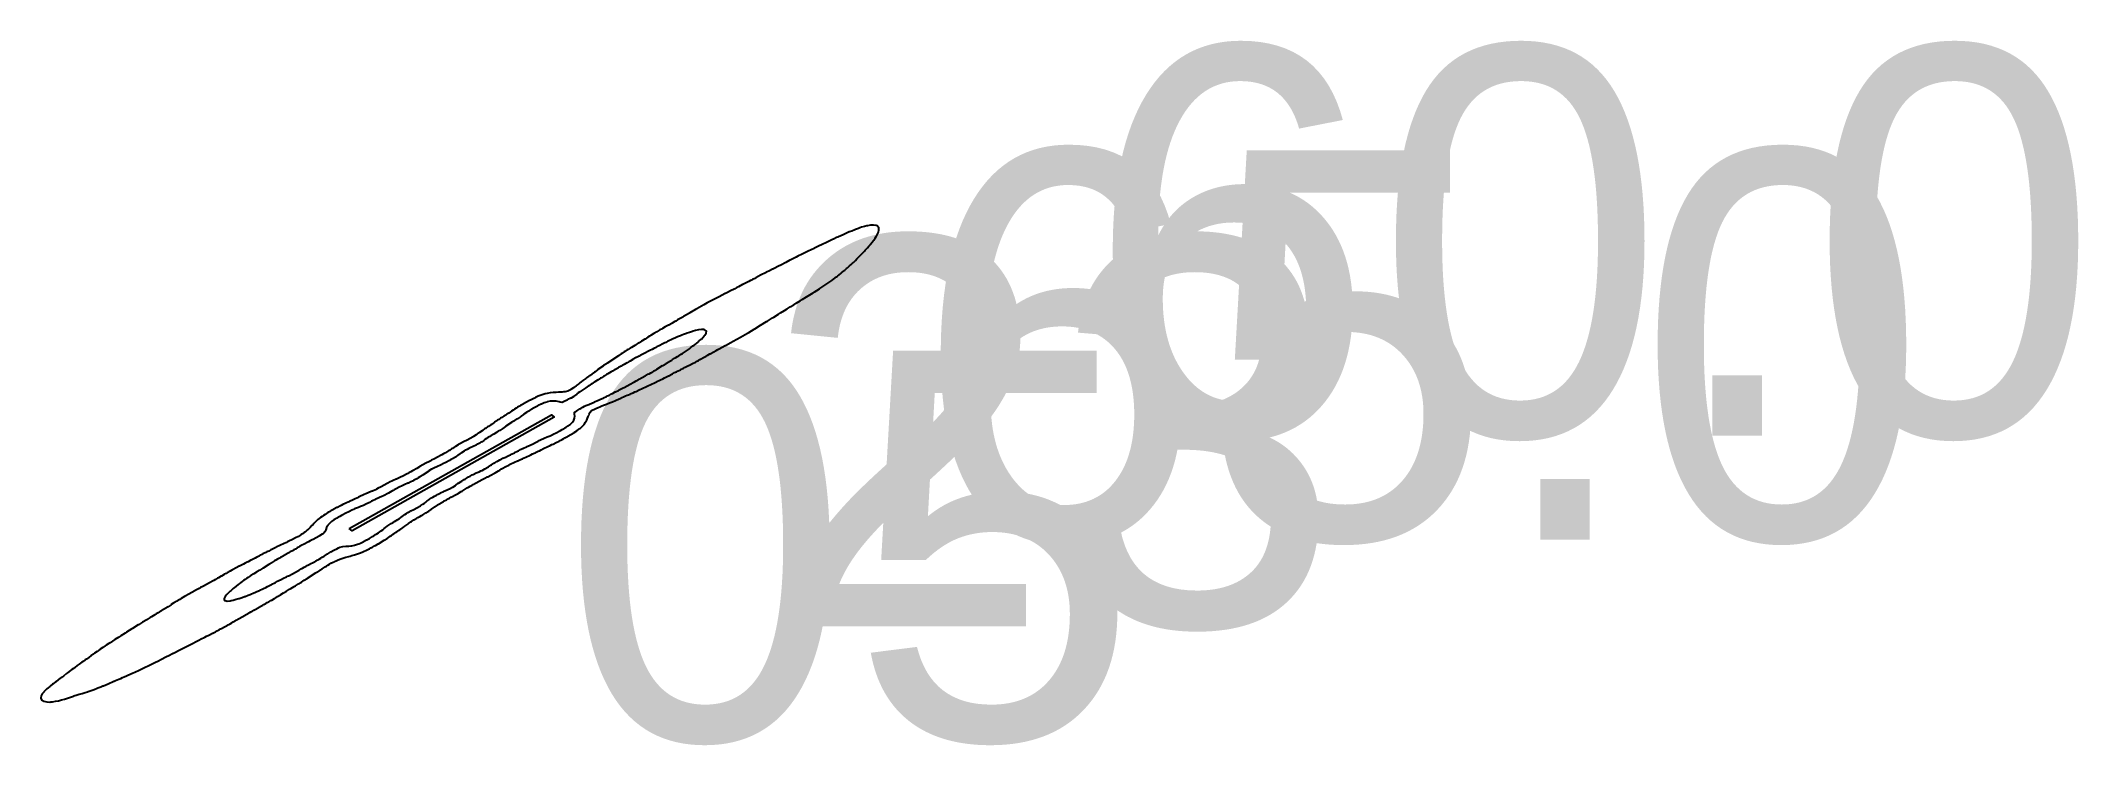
# Model space of a CAD drawing. Extents: x 31.867 to 32.128, y 47.023 to 47.114.
import ezdxf

# ---------------------------------------------------------------- set-up
doc = ezdxf.new("R2010")
doc.units = 0
for name, color, linetype in [('CONTOUR_60-0', 4, 'CONTINUOUS'), ('CONTOUR_65-0', 5, 'CONTINUOUS'), ('CONTOUR_LABELS', 250, 'CONTINUOUS'), ('RUNWAY', 8, 'CONTINUOUS'), ('RUNWAY_LABELS', 250, 'CONTINUOUS')]:
    doc.layers.add(name, color=color, linetype=linetype)

msp = doc.modelspace()

# ---------------------------------------------------------------- linework, layer by layer
at = {"layer": 'CONTOUR_60-0'}
msp.add_lwpolyline([(31.973944, 47.08983), (31.973562, 47.089878), (31.973181, 47.089865), (31.9728, 47.089797), (31.97273, 47.089782), (31.972419, 47.089716), (31.972038, 47.089605), (31.971813, 47.089522), (31.971656, 47.089468), (31.971275, 47.089335), (31.971196, 47.089289), (31.970805, 47.089123), (31.970513, 47.089038), (31.970437, 47.089002), (31.970131, 47.088866), (31.969853, 47.088742), (31.96975, 47.088696), (31.969292, 47.088482), (31.969177, 47.088417), (31.969068, 47.088372), (31.968988, 47.08835), (31.968842, 47.088284), (31.968504, 47.088102), (31.968225, 47.087996), (31.968158, 47.087962), (31.967897, 47.087814), (31.967463, 47.087627), (31.967084, 47.087442), (31.966804, 47.0873), (31.9667, 47.087261), (31.966338, 47.087098), (31.965989, 47.086922), (31.965969, 47.086911), (31.965938, 47.086898), (31.965175, 47.086531), (31.964912, 47.086401), (31.964413, 47.086161), (31.963846, 47.085881), (31.96365, 47.085784), (31.962888, 47.085397), (31.96282, 47.085361), (31.962324, 47.085089), (31.962125, 47.085002), (31.961819, 47.084841), (31.96165, 47.084743), (31.961363, 47.084609), (31.960806, 47.084321), (31.960658, 47.084242), (31.9606, 47.084218), (31.960214, 47.084028), (31.959838, 47.083829), (31.959784, 47.0838), (31.959075, 47.08344), (31.958774, 47.08328), (31.958439, 47.083108), (31.958313, 47.083047), (31.95804, 47.082908), (31.957882, 47.082827), (31.957756, 47.08276), (31.95755, 47.082655), (31.957372, 47.082561), (31.956788, 47.082259), (31.956752, 47.08224), (31.956226, 47.081967), (31.956026, 47.081863), (31.955758, 47.081719), (31.955563, 47.081617), (31.955263, 47.081463), (31.954741, 47.081199), (31.954564, 47.081113), (31.954501, 47.08108), (31.953739, 47.080679), (31.953738, 47.080679), (31.952976, 47.08029), (31.952728, 47.080159), (31.952214, 47.079886), (31.951768, 47.079638), (31.951451, 47.079466), (31.950848, 47.079118), (31.950689, 47.079028), (31.949968, 47.078598), (31.949927, 47.078574), (31.949165, 47.078137), (31.949059, 47.078077), (31.948402, 47.077702), (31.94816, 47.077557), (31.948021, 47.07748), (31.947701, 47.077297), (31.94764, 47.077263), (31.947259, 47.07705), (31.947235, 47.077036), (31.946878, 47.07684), (31.946806, 47.076801), (31.94644, 47.076594), (31.946306, 47.076516), (31.946115, 47.076408), (31.945856, 47.076256), (31.945734, 47.076184), (31.945411, 47.075996), (31.945353, 47.075962), (31.94498, 47.075736), (31.944972, 47.07573), (31.944782, 47.075605), (31.944591, 47.075478), (31.944588, 47.075475), (31.94421, 47.075241), (31.944168, 47.075215), (31.943829, 47.075004), (31.943751, 47.074955), (31.943448, 47.074773), (31.943321, 47.074695), (31.943066, 47.074536), (31.942904, 47.074434), (31.942685, 47.074309), (31.942462, 47.074174), (31.942304, 47.074074), (31.942048, 47.073914), (31.941923, 47.07384), (31.941624, 47.073654), (31.941542, 47.073601), (31.941235, 47.073394), (31.941161, 47.073346), (31.940845, 47.073133), (31.94078, 47.073091), (31.940454, 47.072873), (31.940399, 47.072839), (31.940052, 47.072613), (31.940018, 47.072589), (31.939672, 47.072353), (31.939637, 47.07233), (31.939278, 47.072093), (31.939266, 47.072085), (31.939255, 47.072078), (31.938888, 47.071832), (31.938874, 47.071823), (31.938514, 47.071572), (31.938493, 47.071558), (31.938151, 47.071312), (31.938112, 47.071284), (31.937792, 47.071052), (31.937731, 47.071009), (31.93743, 47.070791), (31.93735, 47.070735), (31.937065, 47.070531), (31.937016, 47.070499), (31.936969, 47.070464), (31.9367, 47.070271), (31.936588, 47.07019), (31.93635, 47.070011), (31.936207, 47.069901), (31.936015, 47.06975), (31.935826, 47.0696), (31.935686, 47.06949), (31.935445, 47.069301), (31.93535, 47.06923), (31.935064, 47.069017), (31.934993, 47.06897), (31.934683, 47.068752), (31.934608, 47.068709), (31.934302, 47.068527), (31.933921, 47.068471), (31.933718, 47.068449), (31.93354, 47.068433), (31.933211, 47.068414), (31.933159, 47.06841), (31.933102, 47.068411), (31.932778, 47.068397), (31.932397, 47.068369), (31.932016, 47.068328), (31.931635, 47.068262), (31.931358, 47.068189), (31.931254, 47.068163), (31.930873, 47.06804), (31.930593, 47.067929), (31.930492, 47.067889), (31.930111, 47.067719), (31.930009, 47.067669), (31.92973, 47.067533), (31.929494, 47.067408), (31.929349, 47.067334), (31.92899, 47.067148), (31.928968, 47.067136), (31.928587, 47.066923), (31.928525, 47.066888), (31.928206, 47.066708), (31.92807, 47.066628), (31.927825, 47.066476), (31.927653, 47.066367), (31.927444, 47.066229), (31.927259, 47.066107), (31.927063, 47.065976), (31.926864, 47.065847), (31.926682, 47.06573), (31.926461, 47.065587), (31.926301, 47.065484), (31.926051, 47.065326), (31.92592, 47.065243), (31.925784, 47.065159), (31.925643, 47.065066), (31.925539, 47.064997), (31.925397, 47.064903), (31.925258, 47.064806), (31.925158, 47.064736), (31.924874, 47.064546), (31.924777, 47.064483), (31.924467, 47.064285), (31.924396, 47.06424), (31.92407, 47.064025), (31.924015, 47.063989), (31.923681, 47.063765), (31.923634, 47.063732), (31.923303, 47.063504), (31.923253, 47.063471), (31.922934, 47.063244), (31.922872, 47.0632), (31.922711, 47.063094), (31.922566, 47.062984), (31.922491, 47.062931), (31.922156, 47.062724), (31.92211, 47.062698), (31.92173, 47.062474), (31.921711, 47.062463), (31.921349, 47.06226), (31.921241, 47.062203), (31.920968, 47.06207), (31.920718, 47.061943), (31.92064, 47.061906), (31.920587, 47.061877), (31.920224, 47.061682), (31.920206, 47.061672), (31.919825, 47.061446), (31.919786, 47.061422), (31.919444, 47.0612), (31.919388, 47.061162), (31.919063, 47.060939), (31.919004, 47.060902), (31.918682, 47.06071), (31.918563, 47.060641), (31.918301, 47.060493), (31.918101, 47.060381), (31.91792, 47.060282), (31.917616, 47.060121), (31.917539, 47.06008), (31.917159, 47.059865), (31.91715, 47.05986), (31.916778, 47.059664), (31.916651, 47.0596), (31.916397, 47.059483), (31.916114, 47.05934), (31.916016, 47.05929), (31.915637, 47.059079), (31.915635, 47.059078), (31.915254, 47.058848), (31.915206, 47.058819), (31.914873, 47.058611), (31.914782, 47.058559), (31.914492, 47.058398), (31.914315, 47.058298), (31.914112, 47.058183), (31.913852, 47.058038), (31.913731, 47.057971), (31.913377, 47.057778), (31.91335, 47.057763), (31.912969, 47.057567), (31.912862, 47.057518), (31.912588, 47.057405), (31.912237, 47.057257), (31.912207, 47.057244), (31.911826, 47.057075), (31.911666, 47.056997), (31.911446, 47.05689), (31.911152, 47.056737), (31.911065, 47.05669), (31.910684, 47.056479), (31.910678, 47.056476), (31.910303, 47.056264), (31.910216, 47.056216), (31.909922, 47.056064), (31.9097, 47.055956), (31.909541, 47.055878), (31.90916, 47.055707), (31.909133, 47.055695), (31.90878, 47.055548), (31.908515, 47.055435), (31.908399, 47.055386), (31.908018, 47.055218), (31.907926, 47.055174), (31.907637, 47.055037), (31.907383, 47.054914), (31.907256, 47.054852), (31.906875, 47.054666), (31.906849, 47.054654), (31.906495, 47.054502), (31.906251, 47.054393), (31.906114, 47.054334), (31.905733, 47.05416), (31.905676, 47.054133), (31.905352, 47.053978), (31.905154, 47.053873), (31.904971, 47.053777), (31.904657, 47.053612), (31.904591, 47.053578), (31.90421, 47.053369), (31.904196, 47.053362), (31.90418, 47.053352), (31.903829, 47.053152), (31.903719, 47.053092), (31.903448, 47.052938), (31.903267, 47.052831), (31.903067, 47.05271), (31.902852, 47.052571), (31.902687, 47.052457), (31.902478, 47.052311), (31.902306, 47.052174), (31.902155, 47.05205), (31.901925, 47.051838), (31.901871, 47.05179), (31.901628, 47.05153), (31.901544, 47.051434), (31.901391, 47.051269), (31.901164, 47.051027), (31.901145, 47.051009), (31.900874, 47.050749), (31.900783, 47.050672), (31.900562, 47.050488), (31.900402, 47.050371), (31.900192, 47.050228), (31.900022, 47.050114), (31.899796, 47.049967), (31.899641, 47.049887), (31.899284, 47.049707), (31.89926, 47.049696), (31.898879, 47.049498), (31.898781, 47.049447), (31.898499, 47.049307), (31.898257, 47.049186), (31.898118, 47.049117), (31.897737, 47.048935), (31.897718, 47.048926), (31.897356, 47.048748), (31.897176, 47.048666), (31.896976, 47.048571), (31.896647, 47.048405), (31.896595, 47.048379), (31.896389, 47.048285), (31.896214, 47.048204), (31.896095, 47.048145), (31.895833, 47.048006), (31.89559, 47.047884), (31.895453, 47.047817), (31.89509, 47.047624), (31.895072, 47.047613), (31.894691, 47.047418), (31.894587, 47.047364), (31.89431, 47.047216), (31.894092, 47.047103), (31.89393, 47.047019), (31.893587, 47.046843), (31.893549, 47.046823), (31.893168, 47.046627), (31.89308, 47.046582), (31.892788, 47.046432), (31.892569, 47.046322), (31.892407, 47.046239), (31.892064, 47.046061), (31.892026, 47.046042), (31.891645, 47.045845), (31.891565, 47.045801), (31.891265, 47.045637), (31.891083, 47.045541), (31.890884, 47.045431), (31.890764, 47.045362), (31.890622, 47.04528), (31.890557, 47.045243), (31.890503, 47.045212), (31.890348, 47.045126), (31.890158, 47.04502), (31.890123, 47.045), (31.889742, 47.044779), (31.889707, 47.044759), (31.889361, 47.044565), (31.889246, 47.044499), (31.888981, 47.044348), (31.888783, 47.044239), (31.8886, 47.044136), (31.888317, 47.043978), (31.888219, 47.043923), (31.887841, 47.043718), (31.887839, 47.043716), (31.887458, 47.043506), (31.887363, 47.043457), (31.887077, 47.043305), (31.886885, 47.043197), (31.886697, 47.043093), (31.886395, 47.042936), (31.886316, 47.042894), (31.885935, 47.042679), (31.88593, 47.042676), (31.885555, 47.042468), (31.885466, 47.042416), (31.885174, 47.042252), (31.885002, 47.042155), (31.884793, 47.042023), (31.884585, 47.041895), (31.884413, 47.041791), (31.884159, 47.041634), (31.884032, 47.041556), (31.883726, 47.041374), (31.883652, 47.041328), (31.883302, 47.041113), (31.883286, 47.041103), (31.883271, 47.041094), (31.88289, 47.040855), (31.882887, 47.040853), (31.88251, 47.040624), (31.882459, 47.040593), (31.882129, 47.040386), (31.88204, 47.040332), (31.881749, 47.040156), (31.88161, 47.040072), (31.881368, 47.03992), (31.881187, 47.039811), (31.880987, 47.03969), (31.880757, 47.039551), (31.880607, 47.039456), (31.880336, 47.03929), (31.880226, 47.039223), (31.879906, 47.03903), (31.879846, 47.038993), (31.879611, 47.03885), (31.879085, 47.038524), (31.879059, 47.038509), (31.878323, 47.038052), (31.878217, 47.037988), (31.877562, 47.037577), (31.87738, 47.037467), (31.876801, 47.037101), (31.876546, 47.036946), (31.87604, 47.036618), (31.875728, 47.036425), (31.875435, 47.036211), (31.875279, 47.036117), (31.874943, 47.035905), (31.874815, 47.035803), (31.874518, 47.035607), (31.874179, 47.035384), (31.873905, 47.035182), (31.873757, 47.035092), (31.873425, 47.034863), (31.873297, 47.03476), (31.872996, 47.034559), (31.872685, 47.034342), (31.872398, 47.034118), (31.872235, 47.034012), (31.871957, 47.033821), (31.871817, 47.033703), (31.871474, 47.033471), (31.87122, 47.0333), (31.870899, 47.033046), (31.870713, 47.032926), (31.8705, 47.032779), (31.870353, 47.032642), (31.869952, 47.032352), (31.869821, 47.032258), (31.869439, 47.031919), (31.869191, 47.031762), (31.869156, 47.031737), (31.868811, 47.031479), (31.868809, 47.031477), (31.868472, 47.031217), (31.868431, 47.031182), (31.868124, 47.030956), (31.86805, 47.030901), (31.867772, 47.030696), (31.86767, 47.030607), (31.867466, 47.030435), (31.867289, 47.030283), (31.867162, 47.030175), (31.866933, 47.029914), (31.866909, 47.029886), (31.866709, 47.029654), (31.866579, 47.029394), (31.866529, 47.029161), (31.866523, 47.029133), (31.866529, 47.029106), (31.86662, 47.028873), (31.86691, 47.0287), (31.867291, 47.028616), (31.867329, 47.028613), (31.867672, 47.028596), (31.867827, 47.028613), (31.868052, 47.028643), (31.868433, 47.028698), (31.868813, 47.028776), (31.869194, 47.028871), (31.869208, 47.028874), (31.869575, 47.028972), (31.869955, 47.029084), (31.870111, 47.029135), (31.870336, 47.029215), (31.870716, 47.029353), (31.870769, 47.029377), (31.871192, 47.029526), (31.871478, 47.029595), (31.871675, 47.029656), (31.871858, 47.029712), (31.872239, 47.02983), (31.872525, 47.029917), (31.872619, 47.029945), (31.873, 47.030078), (31.873267, 47.030177), (31.87338, 47.03022), (31.873761, 47.030361), (31.873854, 47.030406), (31.874239, 47.030565), (31.874522, 47.030665), (31.8746, 47.030699), (31.874903, 47.030829), (31.875204, 47.030959), (31.875283, 47.030993), (31.875825, 47.03122), (31.875917, 47.031263), (31.875991, 47.031293), (31.876044, 47.031311), (31.87614, 47.03135), (31.876568, 47.031545), (31.876805, 47.031634), (31.87705, 47.031741), (31.877257, 47.031847), (31.877567, 47.031977), (31.878211, 47.032262), (31.878298, 47.032302), (31.878328, 47.032313), (31.878713, 47.032482), (31.879089, 47.032661), (31.879342, 47.032783), (31.87985, 47.033018), (31.880436, 47.033304), (31.880611, 47.033387), (31.881372, 47.033763), (31.881491, 47.033825), (31.882134, 47.034146), (31.882524, 47.034345), (31.882794, 47.034483), (31.882895, 47.034529), (31.883558, 47.034866), (31.883597, 47.034887), (31.883656, 47.034915), (31.884417, 47.035302), (31.884579, 47.035387), (31.885178, 47.035693), (31.885591, 47.035908), (31.88594, 47.036085), (31.886605, 47.036429), (31.886675, 47.036464), (31.886701, 47.036477), (31.886756, 47.036505), (31.887232, 47.036744), (31.887462, 47.036864), (31.887623, 47.03695), (31.887843, 47.037061), (31.88814, 47.03721), (31.888223, 47.037252), (31.888604, 47.037448), (31.888647, 47.037471), (31.888985, 47.03764), (31.889093, 47.037694), (31.889446, 47.03788), (31.889647, 47.037992), (31.889746, 47.038045), (31.890126, 47.038248), (31.890135, 47.038252), (31.890507, 47.038445), (31.890623, 47.038513), (31.890888, 47.038667), (31.891075, 47.038773), (31.891268, 47.038885), (31.891512, 47.039033), (31.891649, 47.039112), (31.891964, 47.039294), (31.89203, 47.039331), (31.89241, 47.03955), (31.892418, 47.039554), (31.892791, 47.039774), (31.89286, 47.039815), (31.893172, 47.039994), (31.893308, 47.040075), (31.893552, 47.040207), (31.893783, 47.040335), (31.893933, 47.040417), (31.894252, 47.040596), (31.894314, 47.04063), (31.894694, 47.040843), (31.894718, 47.040856), (31.895075, 47.041053), (31.895186, 47.041117), (31.895456, 47.041267), (31.89565, 47.041377), (31.895836, 47.041484), (31.896105, 47.041637), (31.896217, 47.041701), (31.896563, 47.041898), (31.896598, 47.041917), (31.896978, 47.042157), (31.896979, 47.042158), (31.897359, 47.042395), (31.897397, 47.042418), (31.89774, 47.042626), (31.89778, 47.042651), (31.897824, 47.042679), (31.89812, 47.042861), (31.898248, 47.042939), (31.898501, 47.043094), (31.898674, 47.0432), (31.898882, 47.043321), (31.899111, 47.04346), (31.899262, 47.043552), (31.89954, 47.04372), (31.899643, 47.04378), (31.899979, 47.043981), (31.900024, 47.044008), (31.900392, 47.044241), (31.900404, 47.044249), (31.900785, 47.044482), (31.900816, 47.044501), (31.901166, 47.04474), (31.901199, 47.044762), (31.901547, 47.044982), (31.901608, 47.045022), (31.901927, 47.045235), (31.901963, 47.045258), (31.901998, 47.045283), (31.902308, 47.04548), (31.902356, 47.04551), (31.902405, 47.045543), (31.902689, 47.045722), (31.902818, 47.045803), (31.903069, 47.045955), (31.903247, 47.046064), (31.90345, 47.046198), (31.903653, 47.046324), (31.903831, 47.046434), (31.904119, 47.046584), (31.904174, 47.04661), (31.904212, 47.046634), (31.904592, 47.046804), (31.904681, 47.046845), (31.904973, 47.04697), (31.905348, 47.047105), (31.905354, 47.047107), (31.905735, 47.047214), (31.906116, 47.04732), (31.906285, 47.047365), (31.906496, 47.047418), (31.906877, 47.047518), (31.907223, 47.047626), (31.907258, 47.047636), (31.907504, 47.047718), (31.907639, 47.047769), (31.907915, 47.047886), (31.908019, 47.047929), (31.9084, 47.048104), (31.908483, 47.048147), (31.908658, 47.048231), (31.908781, 47.048301), (31.908977, 47.048407), (31.909162, 47.048507), (31.909443, 47.048667), (31.909543, 47.048722), (31.909911, 47.048928), (31.909923, 47.048935), (31.910304, 47.049163), (31.910346, 47.049188), (31.910685, 47.049392), (31.910775, 47.049448), (31.911066, 47.049634), (31.911177, 47.049709), (31.911447, 47.049895), (31.911552, 47.049969), (31.911827, 47.050166), (31.911922, 47.050229), (31.912208, 47.050426), (31.912302, 47.05049), (31.912589, 47.050674), (31.912705, 47.05075), (31.91297, 47.050923), (31.913097, 47.05101), (31.913351, 47.05119), (31.913463, 47.05127), (31.913731, 47.051466), (31.913778, 47.051499), (31.913821, 47.051531), (31.914112, 47.051747), (31.914173, 47.051791), (31.914493, 47.05201), (31.91456, 47.052051), (31.914874, 47.052239), (31.914999, 47.052312), (31.915255, 47.052451), (31.915467, 47.052572), (31.915635, 47.052666), (31.915916, 47.052832), (31.916016, 47.052892), (31.916337, 47.053093), (31.916397, 47.053132), (31.916722, 47.053353), (31.916778, 47.053393), (31.917074, 47.053613), (31.917159, 47.053677), (31.91744, 47.053874), (31.91754, 47.053937), (31.917866, 47.054134), (31.917921, 47.054166), (31.918301, 47.054386), (31.918316, 47.054394), (31.918682, 47.054598), (31.918783, 47.054654), (31.919063, 47.054812), (31.919246, 47.054915), (31.919444, 47.055016), (31.919757, 47.055175), (31.919825, 47.055208), (31.920206, 47.055412), (31.920247, 47.055435), (31.920587, 47.055635), (31.920685, 47.055696), (31.920967, 47.05588), (31.921088, 47.055956), (31.921348, 47.056117), (31.921516, 47.056216), (31.921729, 47.056339), (31.921968, 47.056476), (31.92211, 47.056559), (31.922417, 47.056737), (31.922491, 47.056779), (31.922872, 47.056994), (31.922878, 47.056997), (31.923253, 47.057198), (31.92337, 47.057257), (31.923634, 47.057379), (31.92393, 47.057518), (31.924015, 47.057556), (31.924396, 47.057744), (31.924458, 47.057778), (31.924776, 47.05795), (31.924928, 47.058038), (31.925157, 47.058177), (31.925353, 47.058298), (31.925538, 47.058417), (31.925768, 47.058559), (31.925919, 47.058648), (31.926232, 47.058819), (31.9263, 47.058856), (31.926681, 47.05906), (31.926717, 47.059079), (31.927062, 47.059245), (31.927273, 47.05934), (31.927443, 47.059413), (31.927824, 47.059582), (31.927864, 47.0596), (31.928205, 47.059753), (31.928438, 47.05986), (31.928586, 47.059927), (31.928967, 47.060108), (31.928992, 47.06012), (31.929348, 47.06029), (31.92953, 47.060381), (31.929728, 47.060478), (31.930075, 47.060641), (31.930109, 47.060656), (31.93049, 47.060828), (31.93064, 47.060901), (31.930871, 47.061012), (31.931171, 47.061161), (31.931252, 47.061202), (31.931633, 47.061386), (31.931706, 47.061421), (31.932014, 47.061571), (31.932244, 47.061682), (31.932395, 47.061754), (31.932776, 47.061937), (31.932787, 47.061942), (31.933157, 47.062121), (31.933312, 47.062202), (31.933538, 47.06232), (31.933791, 47.062462), (31.933919, 47.062533), (31.934255, 47.062723), (31.9343, 47.062749), (31.934676, 47.062983), (31.934681, 47.062986), (31.935062, 47.063213), (31.93511, 47.063243), (31.935443, 47.063463), (31.935501, 47.063503), (31.935824, 47.063744), (31.93585, 47.063764), (31.936146, 47.064024), (31.936205, 47.064087), (31.936389, 47.064284), (31.936567, 47.064544), (31.936586, 47.064581), (31.93671, 47.064805), (31.93683, 47.065065), (31.936906, 47.065283), (31.936919, 47.065325), (31.936967, 47.065431), (31.937046, 47.065585), (31.937145, 47.065846), (31.937348, 47.06605), (31.93741, 47.066106), (31.937729, 47.06625), (31.937967, 47.066366), (31.93811, 47.066427), (31.938491, 47.06659), (31.938578, 47.066626), (31.938872, 47.066741), (31.939238, 47.066887), (31.939248, 47.06689), (31.939254, 47.066893), (31.939635, 47.067038), (31.939901, 47.067147), (31.940016, 47.067193), (31.940397, 47.067355), (31.940516, 47.067407), (31.940778, 47.067521), (31.94111, 47.067667), (31.941159, 47.067689), (31.94154, 47.067852), (31.941715, 47.067927), (31.941921, 47.068015), (31.94208, 47.068079), (31.942302, 47.06818), (31.942318, 47.068188), (31.942683, 47.068347), (31.942906, 47.068448), (31.943064, 47.068521), (31.943445, 47.068701), (31.943459, 47.068708), (31.943826, 47.068881), (31.94402, 47.068968), (31.944207, 47.069056), (31.944559, 47.069228), (31.944588, 47.069242), (31.944969, 47.06942), (31.945118, 47.069488), (31.94535, 47.069597), (31.945678, 47.069749), (31.945731, 47.069773), (31.946112, 47.069958), (31.946218, 47.070009), (31.946493, 47.070145), (31.946728, 47.070269), (31.946874, 47.070346), (31.947243, 47.070529), (31.947255, 47.070536), (31.947636, 47.070742), (31.947732, 47.070789), (31.948018, 47.070931), (31.948246, 47.071049), (31.948399, 47.071131), (31.948759, 47.07131), (31.94878, 47.07132), (31.949161, 47.071512), (31.949278, 47.07157), (31.949542, 47.0717), (31.949801, 47.07183), (31.949923, 47.071892), (31.950304, 47.072087), (31.950309, 47.07209), (31.950685, 47.072288), (31.950802, 47.07235), (31.951066, 47.072498), (31.951269, 47.07261), (31.951447, 47.07271), (31.951736, 47.072871), (31.951911, 47.072972), (31.952069, 47.073063), (31.95221, 47.073143), (31.952547, 47.073331), (31.95261, 47.073365), (31.952654, 47.073391), (31.952972, 47.073573), (31.953062, 47.07362), (31.953347, 47.073779), (31.953587, 47.073911), (31.953642, 47.073943), (31.953734, 47.073994), (31.954497, 47.074406), (31.954545, 47.074432), (31.955259, 47.074813), (31.95552, 47.074952), (31.956021, 47.075224), (31.956481, 47.075472), (31.956783, 47.075647), (31.957368, 47.075992), (31.957546, 47.0761), (31.958226, 47.076513), (31.958308, 47.076564), (31.95907, 47.077033), (31.95907, 47.077033), (31.959071, 47.077034), (31.959833, 47.077492), (31.959934, 47.077553), (31.960595, 47.077973), (31.960766, 47.078074), (31.961358, 47.078428), (31.961635, 47.078594), (31.96212, 47.078895), (31.962483, 47.079114), (31.962883, 47.079366), (31.963323, 47.079634), (31.963645, 47.07984), (31.964157, 47.080155), (31.964408, 47.080317), (31.964988, 47.080675), (31.96517, 47.080795), (31.965817, 47.081195), (31.965933, 47.081273), (31.966643, 47.081715), (31.966695, 47.081751), (31.96745, 47.082236), (31.967455, 47.08224), (31.967458, 47.082241), (31.967466, 47.082247), (31.967706, 47.082426), (31.967953, 47.082601), (31.968216, 47.082756), (31.96822, 47.08276), (31.968431, 47.082944), (31.968815, 47.083219), (31.96889, 47.083276), (31.968914, 47.0833), (31.968946, 47.083327), (31.968983, 47.083353), (31.969124, 47.083469), (31.96942, 47.083721), (31.969524, 47.083797), (31.969746, 47.083988), (31.969799, 47.084039), (31.969879, 47.084102), (31.97013, 47.084317), (31.97022, 47.084415), (31.97035, 47.084533), (31.970509, 47.084655), (31.970713, 47.084837), (31.97089, 47.085003), (31.970992, 47.085097), (31.971269, 47.085358), (31.971271, 47.08536), (31.971439, 47.085561), (31.971699, 47.085814), (31.971778, 47.085878), (31.972026, 47.086138), (31.972034, 47.086147), (31.972279, 47.086398), (31.972416, 47.086541), (31.972529, 47.086658), (31.972772, 47.086919), (31.972797, 47.086949), (31.972992, 47.087179), (31.973179, 47.087404), (31.973208, 47.087439), (31.973421, 47.087699), (31.97356, 47.087873), (31.973632, 47.087959), (31.973812, 47.08822), (31.973942, 47.088439), (31.973966, 47.08848), (31.974115, 47.08874), (31.97423, 47.089), (31.974268, 47.089222), (31.974272, 47.089261), (31.974276, 47.089521), (31.974045, 47.089781), (31.973944, 47.08983)], dxfattribs=at)
at = {"layer": 'CONTOUR_65-0'}
msp.add_lwpolyline([(31.951831, 47.076475), (31.95145, 47.076485), (31.951069, 47.07642), (31.950688, 47.076331), (31.950415, 47.076255), (31.950306, 47.076224), (31.949925, 47.076096), (31.94963, 47.075995), (31.949544, 47.075966), (31.949163, 47.075823), (31.948936, 47.075735), (31.948782, 47.075677), (31.948401, 47.075524), (31.948287, 47.075474), (31.94802, 47.07536), (31.94769, 47.075214), (31.947639, 47.075191), (31.947258, 47.075011), (31.947144, 47.074954), (31.946877, 47.074822), (31.946734, 47.074743), (31.946395, 47.07457), (31.946129, 47.074434), (31.946114, 47.074427), (31.945733, 47.074227), (31.945633, 47.074174), (31.945352, 47.074029), (31.945136, 47.073913), (31.944924, 47.073799), (31.944739, 47.07371), (31.94459, 47.07364), (31.944267, 47.073472), (31.944168, 47.073421), (31.944117, 47.073393), (31.943828, 47.073249), (31.943602, 47.073133), (31.943447, 47.073056), (31.943101, 47.072873), (31.943066, 47.072854), (31.942685, 47.072642), (31.942634, 47.072612), (31.942303, 47.072423), (31.942184, 47.072352), (31.941922, 47.072203), (31.941832, 47.072154), (31.941733, 47.072092), (31.941541, 47.071985), (31.941275, 47.071832), (31.94116, 47.07177), (31.940807, 47.071572), (31.940779, 47.071557), (31.940398, 47.071349), (31.940333, 47.071311), (31.940017, 47.071137), (31.939873, 47.071051), (31.939636, 47.070911), (31.939445, 47.070791), (31.939255, 47.070675), (31.939141, 47.070608), (31.939029, 47.070531), (31.938874, 47.070436), (31.938608, 47.070271), (31.938493, 47.070203), (31.938175, 47.07001), (31.938112, 47.069974), (31.937736, 47.06975), (31.937731, 47.069747), (31.93735, 47.069505), (31.937327, 47.06949), (31.936969, 47.069241), (31.936953, 47.06923), (31.936588, 47.068969), (31.936588, 47.068969), (31.936216, 47.068709), (31.936206, 47.068703), (31.935831, 47.068449), (31.935825, 47.068445), (31.935621, 47.068328), (31.935462, 47.068189), (31.935444, 47.068175), (31.93513, 47.067928), (31.935063, 47.067882), (31.934697, 47.067668), (31.934682, 47.06766), (31.934301, 47.067464), (31.93419, 47.067408), (31.93392, 47.067271), (31.933634, 47.067148), (31.933539, 47.067105), (31.933317, 47.067148), (31.933158, 47.067191), (31.932777, 47.067254), (31.932396, 47.067284), (31.932015, 47.067252), (31.931635, 47.06717), (31.931567, 47.067148), (31.931254, 47.067047), (31.930897, 47.066888), (31.930873, 47.066877), (31.930492, 47.066686), (31.930379, 47.066628), (31.930111, 47.066492), (31.929885, 47.066367), (31.929797, 47.066321), (31.92973, 47.066275), (31.929457, 47.066107), (31.929349, 47.066041), (31.929025, 47.065847), (31.928968, 47.06581), (31.928643, 47.065586), (31.928587, 47.065545), (31.928292, 47.065326), (31.928206, 47.065259), (31.927936, 47.065066), (31.927825, 47.064992), (31.927528, 47.064806), (31.927444, 47.064754), (31.92709, 47.064545), (31.927063, 47.064531), (31.926682, 47.064306), (31.926649, 47.064285), (31.926301, 47.064048), (31.926269, 47.064025), (31.925925, 47.063765), (31.92592, 47.063761), (31.925539, 47.063512), (31.925527, 47.063504), (31.925329, 47.063388), (31.925158, 47.063269), (31.925119, 47.063244), (31.924777, 47.063036), (31.924693, 47.062984), (31.924396, 47.062807), (31.924264, 47.062724), (31.924015, 47.062576), (31.923846, 47.062463), (31.923634, 47.062318), (31.923473, 47.062203), (31.923253, 47.062052), (31.923068, 47.061943), (31.922956, 47.061885), (31.922872, 47.061831), (31.922604, 47.061682), (31.922539, 47.06165), (31.922491, 47.061619), (31.922118, 47.061422), (31.922113, 47.06142), (31.92211, 47.061419), (31.921729, 47.061245), (31.921558, 47.061162), (31.921349, 47.061059), (31.921056, 47.060902), (31.920968, 47.060852), (31.920625, 47.060641), (31.920587, 47.060617), (31.920246, 47.060381), (31.920206, 47.060352), (31.919883, 47.060121), (31.919825, 47.060082), (31.919458, 47.05986), (31.919444, 47.059852), (31.91923, 47.059746), (31.919063, 47.05964), (31.918992, 47.0596), (31.918682, 47.059432), (31.918507, 47.05934), (31.918301, 47.059233), (31.918013, 47.059079), (31.91792, 47.059032), (31.91754, 47.058857), (31.917451, 47.058819), (31.917159, 47.058699), (31.916868, 47.058559), (31.916778, 47.058513), (31.916422, 47.058299), (31.916397, 47.058282), (31.916054, 47.058038), (31.916016, 47.05801), (31.915677, 47.057778), (31.915635, 47.057752), (31.915254, 47.057526), (31.915239, 47.057518), (31.915035, 47.057407), (31.914873, 47.057301), (31.9148, 47.057257), (31.914493, 47.05709), (31.914322, 47.056997), (31.914112, 47.056887), (31.913792, 47.056737), (31.913731, 47.056712), (31.91335, 47.056564), (31.913143, 47.056476), (31.912969, 47.0564), (31.912593, 47.056216), (31.912588, 47.056214), (31.912207, 47.05601), (31.91211, 47.055956), (31.911948, 47.055873), (31.911827, 47.055796), (31.911657, 47.055695), (31.911446, 47.05557), (31.911223, 47.055435), (31.911065, 47.05534), (31.910766, 47.055175), (31.910684, 47.055134), (31.910303, 47.054968), (31.910178, 47.054914), (31.909922, 47.05481), (31.909584, 47.054654), (31.909542, 47.054634), (31.909161, 47.054451), (31.909046, 47.054394), (31.90878, 47.054257), (31.908542, 47.054133), (31.908399, 47.054061), (31.908023, 47.053873), (31.908018, 47.053871), (31.907637, 47.053719), (31.907372, 47.053613), (31.907257, 47.053567), (31.906876, 47.053409), (31.90675, 47.053352), (31.906495, 47.053237), (31.906207, 47.053092), (31.906114, 47.053046), (31.905733, 47.052859), (31.905679, 47.052832), (31.905353, 47.05267), (31.905175, 47.052571), (31.904972, 47.052453), (31.904725, 47.052311), (31.904591, 47.052234), (31.904284, 47.052051), (31.90421, 47.052002), (31.903914, 47.05179), (31.903829, 47.051718), (31.903625, 47.05153), (31.903449, 47.051307), (31.903418, 47.05127), (31.903278, 47.051009), (31.903158, 47.050749), (31.903068, 47.050561), (31.903026, 47.050489), (31.902821, 47.050228), (31.902687, 47.050154), (31.902376, 47.049968), (31.902307, 47.04993), (31.901926, 47.049715), (31.901913, 47.049708), (31.901545, 47.049506), (31.901437, 47.049447), (31.901164, 47.0493), (31.900949, 47.049187), (31.900784, 47.049099), (31.900453, 47.048926), (31.900403, 47.0489), (31.900022, 47.048698), (31.899963, 47.048666), (31.89978, 47.048571), (31.899641, 47.048485), (31.899502, 47.048406), (31.899261, 47.048264), (31.899056, 47.048145), (31.89888, 47.048042), (31.898607, 47.047885), (31.898499, 47.047822), (31.89815, 47.047625), (31.898118, 47.047606), (31.897738, 47.047396), (31.897682, 47.047364), (31.897357, 47.047184), (31.897212, 47.047104), (31.896976, 47.046969), (31.89676, 47.046843), (31.896595, 47.046742), (31.896333, 47.046583), (31.896215, 47.046507), (31.895924, 47.046323), (31.895834, 47.046263), (31.895513, 47.046062), (31.895453, 47.046023), (31.895098, 47.045802), (31.895073, 47.045786), (31.894693, 47.045541), (31.894692, 47.045541), (31.894683, 47.045535), (31.894311, 47.045314), (31.894285, 47.045299), (31.894254, 47.045281), (31.893931, 47.045081), (31.893829, 47.045021), (31.89355, 47.044844), (31.893411, 47.04476), (31.893169, 47.044599), (31.893012, 47.0445), (31.892789, 47.044343), (31.892631, 47.04424), (31.892408, 47.044081), (31.892262, 47.043979), (31.892027, 47.043803), (31.891913, 47.043719), (31.891647, 47.043504), (31.891587, 47.043458), (31.891275, 47.043198), (31.891266, 47.043189), (31.890982, 47.042938), (31.890885, 47.04284), (31.890705, 47.042677), (31.890505, 47.042468), (31.89045, 47.042417), (31.890247, 47.042157), (31.890124, 47.041926), (31.890106, 47.041896), (31.890124, 47.04179), (31.890157, 47.041658), (31.890219, 47.041636), (31.890505, 47.041582), (31.890886, 47.041611), (31.891001, 47.041636), (31.891267, 47.041695), (31.891648, 47.041799), (31.891977, 47.041897), (31.892028, 47.041912), (31.892409, 47.042044), (31.892736, 47.042157), (31.89279, 47.042175), (31.89317, 47.042319), (31.893425, 47.042418), (31.893551, 47.042467), (31.893932, 47.042625), (31.894052, 47.042678), (31.894312, 47.042796), (31.894628, 47.042938), (31.894693, 47.042967), (31.895074, 47.043148), (31.895174, 47.043199), (31.895455, 47.043339), (31.895688, 47.043459), (31.895835, 47.043533), (31.896199, 47.04372), (31.896216, 47.043728), (31.896597, 47.043922), (31.896705, 47.04398), (31.896977, 47.044117), (31.897221, 47.044241), (31.897358, 47.044308), (31.897739, 47.044499), (31.897743, 47.044501), (31.89812, 47.044687), (31.898263, 47.044761), (31.8985, 47.04488), (31.898783, 47.045022), (31.898881, 47.04507), (31.899262, 47.045282), (31.899262, 47.045282), (31.899642, 47.045496), (31.899724, 47.045542), (31.900023, 47.04571), (31.90018, 47.045803), (31.900404, 47.045921), (31.900659, 47.046063), (31.900785, 47.046133), (31.900939, 47.046218), (31.901122, 47.046324), (31.901165, 47.046346), (31.901546, 47.046548), (31.901614, 47.046584), (31.901927, 47.046754), (31.902077, 47.046844), (31.902308, 47.046975), (31.90252, 47.047105), (31.902688, 47.047205), (31.902949, 47.047365), (31.903069, 47.047435), (31.903385, 47.047625), (31.90345, 47.047662), (31.903831, 47.047883), (31.903833, 47.047884), (31.903835, 47.047886), (31.904211, 47.048095), (31.904303, 47.048146), (31.904592, 47.048308), (31.90479, 47.048406), (31.904973, 47.048505), (31.905354, 47.048571), (31.905734, 47.04861), (31.906115, 47.048641), (31.906374, 47.048667), (31.906496, 47.048677), (31.906877, 47.048753), (31.907258, 47.04887), (31.9074, 47.048927), (31.907638, 47.049025), (31.907961, 47.049188), (31.908019, 47.049217), (31.9084, 47.049428), (31.908436, 47.049448), (31.908781, 47.049631), (31.908913, 47.049708), (31.909162, 47.049863), (31.909326, 47.049969), (31.909542, 47.050109), (31.909736, 47.050229), (31.909923, 47.050349), (31.910134, 47.050489), (31.910304, 47.050609), (31.910492, 47.05075), (31.910685, 47.050898), (31.910828, 47.05101), (31.911066, 47.051199), (31.911169, 47.05127), (31.911446, 47.051447), (31.91158, 47.051531), (31.911827, 47.05168), (31.912007, 47.051791), (31.912208, 47.051913), (31.912418, 47.052051), (31.912589, 47.052161), (31.912806, 47.052312), (31.91297, 47.052429), (31.91316, 47.052572), (31.91335, 47.052717), (31.913533, 47.052832), (31.913731, 47.052949), (31.913988, 47.053093), (31.914112, 47.053154), (31.914486, 47.053353), (31.91449, 47.053355), (31.914493, 47.053356), (31.914874, 47.053562), (31.914963, 47.053613), (31.915255, 47.05378), (31.91533, 47.053822), (31.915407, 47.053874), (31.915635, 47.054015), (31.915806, 47.054134), (31.916016, 47.054286), (31.916157, 47.054394), (31.916274, 47.054478), (31.916397, 47.054591), (31.916487, 47.054654), (31.916778, 47.054829), (31.91692, 47.054915), (31.917159, 47.055051), (31.91738, 47.055175), (31.91754, 47.055264), (31.917862, 47.055435), (31.917921, 47.055465), (31.918301, 47.055666), (31.918363, 47.055696), (31.918682, 47.055832), (31.918964, 47.055956), (31.919063, 47.055999), (31.919444, 47.056191), (31.919487, 47.056216), (31.919825, 47.056431), (31.919889, 47.056477), (31.920206, 47.056716), (31.920236, 47.056737), (31.920587, 47.05696), (31.920647, 47.056997), (31.920968, 47.057191), (31.921078, 47.057257), (31.921348, 47.057411), (31.921529, 47.057518), (31.921729, 47.05763), (31.921997, 47.057778), (31.92211, 47.05784), (31.922491, 47.058036), (31.922496, 47.058038), (31.922872, 47.058193), (31.923108, 47.058299), (31.923253, 47.058366), (31.923633, 47.058559), (31.923634, 47.058559), (31.924015, 47.058776), (31.924084, 47.058819), (31.924396, 47.05902), (31.924484, 47.059079), (31.924777, 47.059276), (31.924879, 47.05934), (31.925157, 47.059502), (31.925327, 47.0596), (31.925538, 47.059714), (31.925798, 47.05986), (31.925919, 47.05992), (31.9263, 47.060086), (31.926332, 47.060099), (31.926376, 47.06012), (31.926681, 47.06026), (31.926921, 47.060381), (31.927062, 47.060457), (31.927416, 47.060641), (31.927443, 47.060656), (31.927824, 47.060851), (31.927923, 47.060901), (31.928205, 47.061039), (31.928454, 47.061161), (31.928533, 47.061197), (31.928586, 47.061225), (31.928967, 47.061398), (31.929025, 47.061422), (31.929348, 47.061552), (31.929623, 47.061682), (31.929729, 47.061732), (31.93011, 47.061934), (31.930125, 47.061942), (31.930491, 47.062141), (31.930611, 47.062202), (31.930872, 47.062332), (31.931139, 47.062463), (31.931253, 47.062512), (31.931633, 47.062668), (31.931764, 47.062723), (31.932014, 47.062826), (31.932354, 47.062983), (31.932395, 47.063003), (31.932776, 47.063202), (31.932854, 47.063243), (31.933157, 47.063395), (31.933358, 47.063504), (31.933538, 47.063604), (31.933795, 47.063764), (31.933919, 47.06384), (31.934068, 47.063922), (31.934216, 47.064024), (31.9343, 47.06408), (31.934587, 47.064284), (31.934681, 47.064367), (31.934866, 47.064545), (31.935053, 47.064805), (31.935062, 47.064829), (31.935158, 47.065065), (31.93518, 47.065325), (31.935146, 47.065586), (31.935159, 47.065846), (31.935444, 47.066028), (31.935555, 47.066106), (31.935825, 47.066267), (31.935985, 47.066367), (31.936114, 47.066429), (31.936206, 47.066494), (31.936443, 47.066627), (31.936587, 47.066694), (31.936968, 47.066845), (31.937067, 47.066887), (31.937349, 47.067004), (31.93765, 47.067147), (31.93773, 47.067184), (31.938111, 47.067358), (31.938224, 47.067407), (31.938492, 47.067524), (31.938816, 47.067668), (31.938873, 47.067693), (31.939254, 47.067864), (31.939388, 47.067928), (31.939635, 47.06805), (31.9399, 47.068188), (31.940016, 47.06825), (31.940389, 47.068448), (31.940397, 47.068452), (31.940778, 47.068648), (31.940898, 47.068708), (31.941159, 47.068841), (31.941414, 47.068969), (31.94154, 47.069033), (31.94192, 47.069229), (31.941921, 47.069229), (31.942302, 47.069436), (31.942398, 47.069489), (31.942683, 47.069653), (31.942854, 47.069749), (31.943064, 47.06987), (31.943311, 47.070009), (31.943445, 47.070086), (31.943776, 47.07027), (31.943826, 47.070298), (31.944208, 47.070506), (31.944252, 47.07053), (31.944589, 47.070712), (31.944733, 47.07079), (31.94497, 47.070922), (31.945197, 47.07105), (31.945351, 47.071142), (31.945631, 47.07131), (31.945732, 47.071374), (31.946051, 47.071571), (31.946113, 47.071611), (31.94647, 47.071831), (31.946494, 47.071846), (31.946875, 47.072079), (31.946896, 47.072091), (31.947256, 47.07231), (31.947325, 47.072351), (31.947637, 47.072542), (31.947757, 47.072611), (31.948019, 47.072771), (31.94819, 47.072872), (31.9484, 47.073001), (31.948538, 47.073084), (31.948857, 47.073288), (31.949039, 47.073392), (31.949162, 47.073476), (31.949433, 47.073652), (31.949543, 47.07373), (31.949809, 47.073912), (31.949924, 47.073999), (31.950072, 47.074122), (31.950364, 47.074353), (31.950499, 47.074433), (31.950687, 47.07459), (31.950821, 47.074693), (31.951068, 47.074904), (31.951131, 47.074953), (31.951423, 47.075213), (31.951449, 47.075242), (31.951681, 47.075474), (31.95183, 47.075651), (31.951909, 47.075734), (31.952069, 47.075994), (31.952122, 47.076254), (31.951831, 47.076475)], dxfattribs=at)
at = {"layer": 'RUNWAY'}
msp.add_lwpolyline([(31.906184, 47.050911), (31.932172, 47.0655), (31.932539, 47.065195), (31.906551, 47.050606), (31.906184, 47.050911)], dxfattribs=at)

# ---------------------------------------------------------------- texts
at = {"layer": 'CONTOUR_LABELS'}
for s, p in [('60.0', (32.000944, 47.06283)), ('65.0', (31.978831, 47.049475))]:
    msp.add_text(s, height=0.05, dxfattribs=at).set_placement(p)
at = {"layer": 'RUNWAY_LABELS'}
for s, p in [('23', (31.959356, 47.038347)), ('05', (31.933368, 47.023759))]:
    msp.add_text(s, height=0.05, dxfattribs=at).set_placement(p)

doc.saveas('drawing.dxf')
